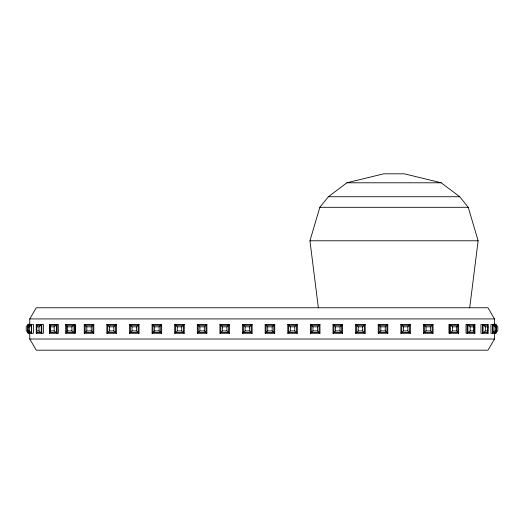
<?xml version="1.0" encoding="UTF-8"?>
<svg xmlns="http://www.w3.org/2000/svg" width="524" height="524" viewBox="0 0 524 524"><rect width="100%" height="100%" fill="white"/><g stroke="black" fill="none" stroke-linecap="round" stroke-linejoin="round"><path stroke-width="0.79" d="M469.714 307.765L478.124 240.791L468.233 207.308L459.692 196.729L441.221 182.791L404.318 173.817L383.751 173.817L346.849 182.791L328.378 196.729L319.837 207.308L309.946 240.791L318.356 307.765M36.261 333.29L36.778 332.465L36.451 330.926L36.778 325.299L36.261 324.474L43.394 324.474L43.394 333.29L36.261 333.29L36.261 324.474M488.086 333.29L487.569 332.465L487.896 326.838L487.569 325.299L488.086 324.474L480.953 324.474L480.953 333.29L488.086 333.29L488.086 324.474M49.439 324.461L50.579 326.825L50.579 330.913L49.439 333.277L58.328 333.277L58.328 324.461L49.439 324.461L49.439 333.277M474.901 333.277L473.768 330.913L473.768 326.825L474.901 324.461L466.019 324.461L466.019 333.277L474.901 333.277L474.901 324.461M28.944 333.29L29.187 332.465L28.106 330.926L28.106 326.838L29.187 325.299L28.944 324.474L33.412 324.474L33.412 333.29L28.944 333.29L28.944 331.685M495.403 333.29L495.16 332.465L496.241 330.926L496.241 326.838L495.16 325.299L495.403 324.474L490.936 324.474L490.936 333.29L495.403 333.29L495.403 331.685M29.75 324.553L29.75 318.926L36.267 307.765L487.982 307.765L494.492 318.926L494.492 324.553M494.492 333.395L494.492 339.021L487.982 350.183L36.267 350.183L29.75 339.021L29.75 333.395M65.664 324.461L67.662 326.825L67.662 330.913L65.664 333.277L65.664 324.461L75.384 324.461L75.384 333.277L65.664 333.277M458.677 333.277L456.679 330.913L456.679 326.825L458.677 324.461L458.677 333.277L448.957 333.277L448.957 324.461L458.677 324.461M27.792 325.057L26.2 326.596L26.2 330.683L27.792 332.223M496.208 332.223L497.8 330.683L497.8 326.596L496.208 325.057M84.246 333.277L86.814 330.913L91.242 330.913L93.809 333.277L93.809 324.461L84.246 324.461L84.246 333.277L93.809 333.277M84.246 324.461L86.814 326.825L91.242 326.825L93.809 324.461M106.863 333.277L109.431 330.913L113.859 330.913L116.426 333.277L116.426 324.461L106.863 324.461L106.863 333.277L116.426 333.277M106.863 324.461L109.431 326.825L113.859 326.825L116.426 324.461M129.48 333.277L132.041 330.913L136.476 330.913L139.037 333.277L139.037 324.461L129.48 324.461L129.48 333.277L139.037 333.277M129.48 324.461L132.041 326.825L136.476 326.825L139.037 324.461M152.091 333.277L154.659 330.913L159.086 330.913L161.654 333.277L161.654 324.461L152.091 324.461L152.091 333.277L161.654 333.277M152.091 324.461L154.659 326.825L159.086 326.825L161.654 324.461M174.708 333.277L177.276 330.913L181.704 330.913L184.271 333.277L184.271 324.461L174.708 324.461L174.708 333.277L184.271 333.277M174.708 324.461L177.276 326.825L181.704 326.825L184.271 324.461M197.325 333.277L199.886 330.913L204.321 330.913L206.882 333.277L206.882 324.461L197.325 324.461L197.325 333.277L206.882 333.277M197.325 324.461L199.886 326.825L204.321 326.825L206.882 324.461M219.936 333.277L222.504 330.913L226.931 330.913L229.499 333.277L229.499 324.461L219.936 324.461L219.936 333.277L229.499 333.277M219.936 324.461L222.504 326.825L226.931 326.825L229.499 324.461M242.553 333.277L245.121 330.913L249.548 330.913L252.116 333.277L252.116 324.461L242.553 324.461L242.553 333.277L252.116 333.277M242.553 324.461L245.121 326.825L249.548 326.825L252.116 324.461M265.17 333.277L267.731 330.913L272.166 330.913L274.727 333.277L274.727 324.461L265.17 324.461L265.17 333.277L274.727 333.277M265.17 324.461L267.731 326.825L272.166 326.825L274.727 324.461M287.781 333.277L290.348 330.913L294.776 330.913L297.344 333.277L297.344 324.461L287.781 324.461L287.781 333.277L297.344 333.277M287.781 324.461L290.348 326.825L294.776 326.825L297.344 324.461M310.398 333.277L312.966 330.913L317.393 330.913L319.961 333.277L319.961 324.461L310.398 324.461L310.398 333.277L319.961 333.277M310.398 324.461L312.966 326.825L317.393 326.825L319.961 324.461M333.015 333.277L335.576 330.913L340.011 330.913L342.572 333.277L342.572 324.461L333.015 324.461L333.015 333.277L342.572 333.277M333.015 324.461L335.576 326.825L340.011 326.825L342.572 324.461M355.626 333.277L358.193 330.913L362.621 330.913L365.189 333.277L365.189 324.461L355.626 324.461L355.626 333.277L365.189 333.277M355.626 324.461L358.193 326.825L362.621 326.825L365.189 324.461M378.243 333.277L380.81 330.913L385.238 330.913L387.806 333.277L387.806 324.461L378.243 324.461L378.243 333.277L387.806 333.277M378.243 324.461L380.81 326.825L385.238 326.825L387.806 324.461M400.86 333.277L403.421 330.913L407.855 330.913L410.416 333.277L410.416 324.461L400.86 324.461L400.86 333.277L410.416 333.277M400.86 324.461L403.421 326.825L407.855 326.825L410.416 324.461M423.471 333.277L426.038 330.913L430.466 330.913L433.034 333.277L433.034 324.461L423.471 324.461L423.471 333.277L433.034 333.277M423.471 324.461L426.038 326.825L430.466 326.825L433.034 324.461M28.106 326.838L29.298 326.838L31.283 325.299L31.525 324.474L31.525 333.29L31.283 325.299L29.187 325.299M496.241 330.926L495.042 330.926L493.058 332.465L492.822 333.29L492.822 324.474L493.058 332.465L495.16 332.465M67.662 326.825L71.906 326.825L74.821 324.461L74.821 333.277L71.906 330.913L67.662 330.913M456.679 330.913L452.435 330.913L449.52 333.277L449.52 324.461L452.435 326.825L456.679 326.825M36.451 326.838L39.012 326.838L41.796 324.474L41.796 333.29L39.012 330.926L36.451 330.926M487.896 330.926L485.329 330.926L482.545 333.29L482.545 324.474L485.329 326.838L487.896 326.838M50.579 326.825L54.162 326.825L57.175 324.461L57.175 333.277L54.162 330.913L50.579 330.913M473.768 330.913L470.179 330.913L467.172 333.277L467.172 324.461L470.179 326.825L473.768 326.825M346.849 182.791L441.221 182.791M328.378 196.729L459.692 196.729M319.837 207.308L468.233 207.308M309.946 240.791L478.124 240.791M29.75 318.926L494.492 318.926M29.75 324.232L27.792 324.232L27.792 333.048L29.75 333.048M494.25 324.232L496.208 324.232L496.208 333.048L494.25 333.048M487.569 325.299L483.062 325.299L483.062 332.465L487.569 332.465M495.16 325.299L493.058 325.299L495.042 326.838L496.241 326.838M28.106 330.926L29.298 330.926L31.283 332.465L29.187 332.465M29.75 339.021L494.492 339.021M495.403 324.474L495.403 326.079M495.042 326.838L495.042 330.926M485.329 326.838L485.329 330.926M470.179 326.825L470.179 330.913M452.435 326.825L452.435 330.913M430.466 326.825L430.466 330.913M426.038 326.825L426.038 330.913M407.855 326.825L407.855 330.913M403.421 326.825L403.421 330.913M385.238 326.825L385.238 330.913M380.81 326.825L380.81 330.913M362.621 326.825L362.621 330.913M358.193 326.825L358.193 330.913M340.011 326.825L340.011 330.913M335.576 326.825L335.576 330.913M317.393 326.825L317.393 330.913M312.966 326.825L312.966 330.913M294.776 326.825L294.776 330.913M290.348 326.825L290.348 330.913M272.166 326.825L272.166 330.913M267.731 326.825L267.731 330.913M249.548 326.825L249.548 330.913M245.121 326.825L245.121 330.913M226.931 326.825L226.931 330.913M222.504 326.825L222.504 330.913M204.321 326.825L204.321 330.913M199.886 326.825L199.886 330.913M181.704 326.825L181.704 330.913M177.276 326.825L177.276 330.913M159.086 326.825L159.086 330.913M154.659 326.825L154.659 330.913M136.476 326.825L136.476 330.913M132.041 326.825L132.041 330.913M113.859 326.825L113.859 330.913M109.431 326.825L109.431 330.913M91.242 326.825L91.242 330.913M86.814 326.825L86.814 330.913M71.906 326.825L71.906 330.913M54.162 326.825L54.162 330.913M39.012 326.838L39.012 330.926M29.298 326.838L29.298 330.926M28.944 324.474L28.944 326.878M41.278 325.299L36.778 325.299L36.778 332.465L41.278 332.465L41.278 325.299M56.454 325.286L50.166 325.286L50.166 332.452L56.454 332.452L56.454 325.286M73.969 325.286L66.522 325.286L66.522 332.452L73.969 332.452L73.969 325.286M92.912 325.286L85.143 325.286L85.143 332.452L92.912 332.452L92.912 325.286M115.529 325.286L107.761 325.286L107.761 332.452L115.529 332.452L115.529 325.286M138.146 325.286L130.371 325.286L130.371 332.452L138.146 332.452L138.146 325.286M160.757 325.286L152.988 325.286L152.988 332.452L160.757 332.452L160.757 325.286M183.374 325.286L175.606 325.286L175.606 332.452L183.374 332.452L183.374 325.286M205.991 325.286L198.216 325.286L198.216 332.452L205.991 332.452L205.991 325.286M228.602 325.286L220.833 325.286L220.833 332.452L228.602 332.452L228.602 325.286M251.219 325.286L243.45 325.286L243.45 332.452L251.219 332.452L251.219 325.286M273.836 325.286L266.061 325.286L266.061 332.452L273.836 332.452L273.836 325.286M296.446 325.286L288.678 325.286L288.678 332.452L296.446 332.452L296.446 325.286M319.064 325.286L311.289 325.286L311.289 332.452L319.064 332.452L319.064 325.286M341.681 325.286L333.906 325.286L333.906 332.452L341.681 332.452L341.681 325.286M364.291 325.286L356.523 325.286L356.523 332.452L364.291 332.452L364.291 325.286M386.909 325.286L379.134 325.286L379.134 332.452L386.909 332.452L386.909 325.286M409.526 325.286L401.751 325.286L401.751 332.452L409.526 332.452L409.526 325.286M432.136 325.286L424.368 325.286L424.368 332.452L432.136 332.452L432.136 325.286M457.825 325.286L450.378 325.286L450.378 332.452L457.825 332.452L457.825 325.286M474.181 325.286L467.893 325.286L467.893 332.452L474.181 332.452L474.181 325.286"/></g></svg>
